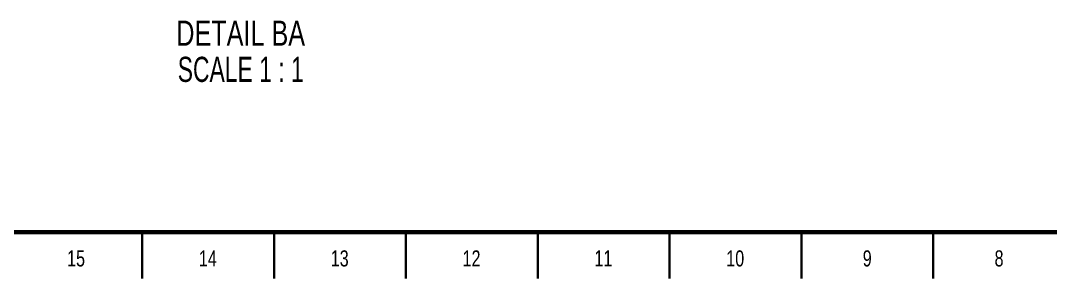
# Model space of a CAD drawing. Header units: millimetres. Extents: x 2 to 1187, y 2 to 839.
# Drawn here: x 448.3 to 838.9, y 2.5 to 100.2 of the extents above; entities that cross this region are included whole.
import ezdxf

# ---------------------------------------------------------------- set-up
doc = ezdxf.new("R2010")
doc.units = ezdxf.units.MM
doc.styles.add('SLDTEXTSTYLE11', font='TXT', dxfattribs={"width": 0.681818})
doc.styles.add('SLDTEXTSTYLE2', font='TXT', dxfattribs={"width": 0.75})

msp = doc.modelspace()

# ---------------------------------------------------------------- linework, layer by layer
at = {"color": 7, "linetype": 'Continuous', "lineweight": 70}
msp.add_line((1169, 20), (20, 20), dxfattribs=at)
at = {"color": 7, "linetype": 'Continuous', "lineweight": 35}
for p, q in [((494.5, 20), (494.5, 2.5)), ((544.5, 20), (544.5, 2.5)), ((594.5, 2.499), (594.5, 20.001)), ((594.5, 20), (594.5, 2.5)), ((644.5, 20), (644.5, 2.5)), ((694.5, 20), (694.5, 2.5)), ((744.5, 20), (744.5, 2.5)), ((794.5, 20), (794.5, 2.5))]:
    msp.add_line(p, q, dxfattribs=at)

# ---------------------------------------------------------------- texts
at = {"color": 7, "linetype": 'Continuous', "lineweight": 0, "attachment_point": 2}
for s, insert, char_height, style in [('DETAIL BA', (531.8146, 100.1726), 9.525, 'SLDTEXTSTYLE2'), ('SCALE 1 : 1', (531.8245, 86.4726), 9.525, 'SLDTEXTSTYLE11'), ('15', (469.3772, 13.1137), 6.096, 'SLDTEXTSTYLE2'), ('14', (519.3772, 13.1137), 6.096, 'SLDTEXTSTYLE2'), ('13', (569.3772, 13.1137), 6.096, 'SLDTEXTSTYLE2'), ('12', (619.3772, 13.1137), 6.096, 'SLDTEXTSTYLE2'), ('11', (669.3772, 13.1137), 6.096, 'SLDTEXTSTYLE2'), ('10', (719.3772, 13.1137), 6.096, 'SLDTEXTSTYLE2'), ('9', (769.4386, 13.1137), 6.096, 'SLDTEXTSTYLE2'), ('8', (819.4386, 13.1137), 6.096, 'SLDTEXTSTYLE2')]:
    msp.add_mtext(s, dxfattribs=dict(at, insert=insert, char_height=char_height, style=style))

doc.saveas('drawing.dxf')
